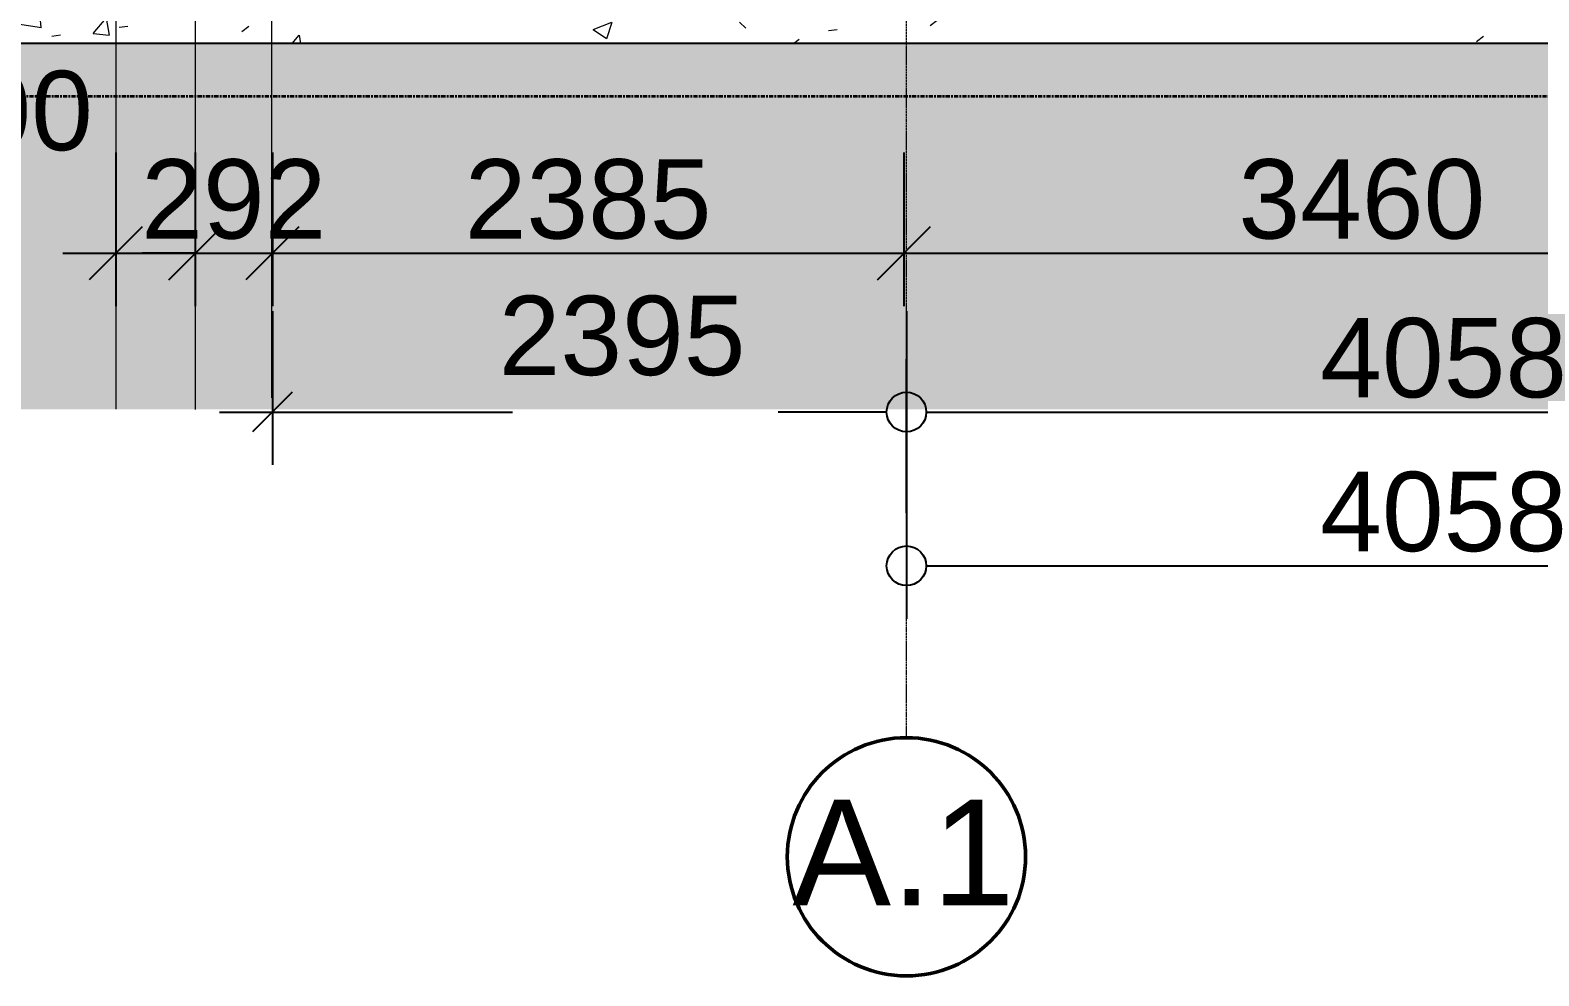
# Model space of a CAD drawing. Header units: millimetres. Extents: x -153298 to 620751, y -313239 to 250031.
# Drawn here: x 5109 to 10808, y -313239 to -309665 of the extents above; entities that cross this region are included whole.
import ezdxf

# ---------------------------------------------------------------- set-up
doc = ezdxf.new("R2010")
doc.units = ezdxf.units.MM
for name, pattern in [('Centre', [31.75, 6.35, -4.7625, 15.875, -4.7625]), ('DPA_Grid _ Level 100', [10, 5.5, -1.6, 1.3, -1.6]), ('DPA_Hidden 50', [3, 2, -1])]:
    doc.linetypes.add(name, pattern=pattern)
doc.layers.get('DEFPOINTS').update_dxf_attribs({"color": 250})
for name, color, linetype, lineweight in [('A-ANNO-DIMS', 1, 'Continuous', 9), ('A-DETL', 1, 'Continuous', 70), ('A-DETL-GENF', 2, 'Continuous', 35), ('A-DETL-THIN', 1, 'Continuous', 25), ('A-FLOR-LEVL', 3, 'Continuous', 35), ('A-FLOR-PATT', 1, 'Continuous', 70), ('S-GRID', 1, 'Continuous', 0), ('S-GRID-IDEN', 3, 'Continuous', 50)]:
    doc.layers.add(name, color=color, linetype=linetype, lineweight=lineweight)
doc.styles.add('ARIAL', font='arial.ttf')
doc.styles.add('Arial_2', font='arial.ttf', dxfattribs={"height": 3})
doc.dimstyles.new('DPA-DIM-3_0_C-C', dxfattribs={"dimscale": 304.8, "dimtxt": 306.07782, "dimasz": 0.492126, "dimexe": 0.656168, "dimexo": 0.0625, "dimgap": 0.164042, "dimtad": 1, "dimdec": 0, "dimzin": 0, "dimdsep": 46, "dimtxsty": 'Arial_2', "dimblk1": 'DOTBLANK', "dimblk2": 'DOTBLANK', "dimsah": 1, "dimcen": 0.09, "dimdle": 0.656168, "dimadec": 8, "dimazin": 0, "dimtfac": 1, "dimtdec": 4, "dimtix": 1, "dimtmove": 0, "dimatfit": 3, "dimfxl": 1.312336, "dimfxlon": 1, "dimtvp": 1, "dimtolj": 1, "dimtzin": 0, "dimarcsym": 2})
doc.dimstyles.new('DPA-DIM-3_0_C-T', dxfattribs={"dimscale": 304.8, "dimtxt": 306.07782, "dimasz": 0.492126, "dimexe": 0.656168, "dimexo": 0.0625, "dimgap": 0.164042, "dimtad": 0, "dimjust": 2, "dimdec": 0, "dimzin": 0, "dimdsep": 46, "dimtxsty": 'Arial_2', "dimblk1": 'DOTBLANK', "dimblk2": 'OBLIQUE', "dimsah": 1, "dimcen": 0.09, "dimdle": 0.656168, "dimadec": 8, "dimazin": 0, "dimtfac": 1, "dimtdec": 4, "dimtix": 1, "dimtmove": 2, "dimatfit": 3, "dimfxl": 1.312336, "dimfxlon": 1, "dimtvp": 1, "dimtolj": 1, "dimtzin": 0, "dimarcsym": 2})
doc.dimstyles.new('DPA-DIM-3_0_T-T', dxfattribs={"dimscale": 304.8, "dimtxt": 306.07782, "dimasz": 0.656168, "dimexe": 0.656168, "dimexo": 0.0625, "dimgap": 0.164042, "dimtad": 1, "dimdec": 0, "dimzin": 0, "dimdsep": 46, "dimtxsty": 'Arial_2', "dimblk1": 'OBLIQUE', "dimblk2": 'OBLIQUE', "dimsah": 1, "dimcen": 0.09, "dimdle": 0.656168, "dimadec": 8, "dimazin": 0, "dimtfac": 1, "dimtdec": 4, "dimtix": 1, "dimtmove": 0, "dimatfit": 3, "dimfxl": 1.312336, "dimfxlon": 1, "dimtvp": 1, "dimtolj": 1, "dimtzin": 0, "dimarcsym": 2})
doc.dimstyles.new('DPA-DIM-3_0_T-T_1', dxfattribs={"dimscale": 304.8, "dimtxt": 306.07782, "dimasz": 0.656168, "dimexe": 0.656168, "dimexo": 0.0625, "dimgap": 0.164042, "dimtad": 1, "dimdec": 0, "dimzin": 0, "dimdsep": 46, "dimtxsty": 'Arial_2', "dimblk1": 'OBLIQUE', "dimblk2": 'OBLIQUE', "dimsah": 1, "dimcen": 0.09, "dimdle": 0.656168, "dimadec": 8, "dimazin": 0, "dimtfac": 1, "dimtdec": 4, "dimtix": 1, "dimtmove": 1, "dimatfit": 3, "dimfxl": 1.312336, "dimfxlon": 1, "dimtvp": 1, "dimtolj": 1, "dimtzin": 0, "dimarcsym": 2})

# ---------------------------------------------------------------- blocks, each defined once
blk = doc.blocks.new('_DotBlank')
at = {"color": 0, "linetype": 'ByBlock', "lineweight": -2}
blk.add_line((-0.5, 0), (-1, 0), dxfattribs=at)
blk.add_circle((0, 0), 0.5, dxfattribs=at)
blk = doc.blocks.new('*D4156')
at = {"layer": 'A-ANNO-DIMS', "color": 0, "lineweight": -2, "transparency": 16777216}
for p, q in [((8419.2, -311308.2), (8419.2, -311889.1)), ((12477.2, -311308.2), (12477.2, -311889.1)), ((8569.2, -311689.1), (12327.2, -311689.1))]:
    blk.add_line(p, q, dxfattribs=at)
at = {"layer": 'DEFPOINTS', "color": 0, "transparency": 16777216}
for p in [(8419.2, -311289.1), (12477.2, -311289.1), (12477.2, -311689.1)]:
    blk.add_point(p, dxfattribs=at)
at = {"layer": 'A-ANNO-DIMS', "color": 0, "lineweight": -2, "transparency": 16777216, "xscale": 150, "yscale": 150, "zscale": 150, "rotation": 180}
blk.add_blockref('_DotBlank', (8419.2, -311689.1), dxfattribs=at)
at = {"layer": 'A-ANNO-DIMS', "color": 0, "lineweight": -2, "transparency": 16777216, "xscale": 150, "yscale": 150, "zscale": 150}
blk.add_blockref('_DotBlank', (12477.2, -311689.1), dxfattribs=at)
at = {"layer": 'A-ANNO-DIMS', "color": 0, "transparency": 16777216, "insert": (10448.2, -311486), "char_height": 300, "width": 1107.531, "attachment_point": 5, "style": 'Arial_2'}
blk.add_mtext('\\A1;4058', dxfattribs=at)
blk = doc.blocks.new('Grid - 100 Scale-2291345-2140-01 ENTRANCE 1 ELEVATION 2')
at = {"layer": 'S-GRID-IDEN'}
blk.add_circle((4321, 98275.8), 450, dxfattribs=at)
blk = doc.blocks.new('*D4133')
at = {"layer": 'A-ANNO-DIMS', "color": 0, "lineweight": -2, "transparency": 16777216}
for p, q in [((8419.2, -310726.9), (8419.2, -311307.9)), ((12477.2, -310726.9), (12477.2, -311307.9)), ((8569.2, -311107.9), (12327.2, -311107.9))]:
    blk.add_line(p, q, dxfattribs=at)
at = {"layer": 'DEFPOINTS', "color": 0, "transparency": 16777216}
for p in [(8419.2, -310707.9), (12477.2, -310707.9), (12477.2, -311107.9)]:
    blk.add_point(p, dxfattribs=at)
at = {"layer": 'A-ANNO-DIMS', "color": 0, "lineweight": -2, "transparency": 16777216, "xscale": 150, "yscale": 150, "zscale": 150, "rotation": 180}
blk.add_blockref('_DotBlank', (8419.2, -311107.9), dxfattribs=at)
at = {"layer": 'A-ANNO-DIMS', "color": 0, "lineweight": -2, "transparency": 16777216, "xscale": 150, "yscale": 150, "zscale": 150}
blk.add_blockref('_DotBlank', (12477.2, -311107.9), dxfattribs=at)
at = {"layer": 'A-ANNO-DIMS', "color": 0, "transparency": 16777216, "insert": (10448.2, -310904.7), "char_height": 300, "width": 1107.531, "attachment_point": 5, "style": 'Arial_2'}
blk.add_mtext('\\A1;4058', dxfattribs=at)
blk = doc.blocks.new('_Oblique')
at = {"color": 0, "linetype": 'ByBlock', "lineweight": -2}
blk.add_line((-0.5, -0.5), (0.5, 0.5), dxfattribs=at)
blk = doc.blocks.new('*D4134')
at = {"layer": 'A-ANNO-DIMS', "color": 0, "lineweight": -2, "transparency": 16777216}
for p, q in [((5432.5, -310126.9), (5432.5, -310707.9)), ((5732.5, -310126.9), (5732.5, -310707.9)), ((5232.5, -310507.9), (5932.5, -310507.9))]:
    blk.add_line(p, q, dxfattribs=at)
at = {"layer": 'DEFPOINTS', "color": 0, "transparency": 16777216}
for p in [(5432.5, -310107.9), (5732.5, -310107.9), (5732.5, -310507.9)]:
    blk.add_point(p, dxfattribs=at)
at = {"layer": 'A-ANNO-DIMS', "color": 0, "lineweight": -2, "transparency": 16777216, "xscale": 200, "yscale": 200, "zscale": 200, "rotation": 180}
blk.add_blockref('_Oblique', (5432.5, -310507.9), dxfattribs=at)
at = {"layer": 'A-ANNO-DIMS', "color": 0, "lineweight": -2, "transparency": 16777216, "xscale": 200, "yscale": 200, "zscale": 200}
blk.add_blockref('_Oblique', (5732.5, -310507.9), dxfattribs=at)
at = {"layer": 'A-ANNO-DIMS', "color": 0, "transparency": 16777216, "insert": (4646.8, -309818.4), "char_height": 300, "width": 830.648, "attachment_point": 1, "line_spacing_factor": 0.941778, "style": 'Arial_2'}
blk.add_mtext('\\A1;300', dxfattribs=at)
blk = doc.blocks.new('*D4135')
at = {"layer": 'A-ANNO-DIMS', "color": 0, "lineweight": -2, "transparency": 16777216}
for p, q in [((5732.5, -310126.9), (5732.5, -310707.9)), ((6024.2, -310126.9), (6024.2, -310707.9)), ((5732.5, -310507.9), (5532.5, -310507.9)), ((5732.5, -310507.9), (6024.2, -310507.9)), ((6024.2, -310507.9), (6224.2, -310507.9))]:
    blk.add_line(p, q, dxfattribs=at)
at = {"layer": 'DEFPOINTS', "color": 0, "transparency": 16777216}
for p in [(5732.5, -310107.9), (6024.2, -310107.9), (6024.2, -310507.9)]:
    blk.add_point(p, dxfattribs=at)
at = {"layer": 'A-ANNO-DIMS', "color": 0, "lineweight": -2, "transparency": 16777216, "xscale": 200, "yscale": 200, "zscale": 200}
blk.add_blockref('_Oblique', (5732.5, -310507.9), dxfattribs=at)
at = {"layer": 'A-ANNO-DIMS', "color": 0, "lineweight": -2, "transparency": 16777216, "xscale": 200, "yscale": 200, "zscale": 200, "rotation": 180}
blk.add_blockref('_Oblique', (6024.2, -310507.9), dxfattribs=at)
at = {"layer": 'A-ANNO-DIMS', "color": 0, "transparency": 16777216, "insert": (5878.3, -310304.7), "char_height": 300, "width": 830.648, "attachment_point": 5, "style": 'Arial_2'}
blk.add_mtext('\\A1;292', dxfattribs=at)
blk = doc.blocks.new('*D4136')
at = {"layer": 'A-ANNO-DIMS', "color": 0, "lineweight": -2, "transparency": 16777216}
for p, q in [((6024.2, -310126.9), (6024.2, -310707.9)), ((8409.2, -310126.9), (8409.2, -310707.9)), ((5824.2, -310507.9), (8609.2, -310507.9))]:
    blk.add_line(p, q, dxfattribs=at)
at = {"layer": 'DEFPOINTS', "color": 0, "transparency": 16777216}
for p in [(6024.2, -310107.9), (8409.2, -310107.9), (8409.2, -310507.9)]:
    blk.add_point(p, dxfattribs=at)
at = {"layer": 'A-ANNO-DIMS', "color": 0, "lineweight": -2, "transparency": 16777216, "xscale": 200, "yscale": 200, "zscale": 200, "rotation": 180}
blk.add_blockref('_Oblique', (6024.2, -310507.9), dxfattribs=at)
at = {"layer": 'A-ANNO-DIMS', "color": 0, "lineweight": -2, "transparency": 16777216, "xscale": 200, "yscale": 200, "zscale": 200}
blk.add_blockref('_Oblique', (8409.2, -310507.9), dxfattribs=at)
at = {"layer": 'A-ANNO-DIMS', "color": 0, "transparency": 16777216, "insert": (7216.7, -310304.6), "char_height": 300, "width": 1107.531, "attachment_point": 5, "style": 'Arial_2'}
blk.add_mtext('\\A1;2385', dxfattribs=at)
blk = doc.blocks.new('*D4137')
at = {"layer": 'A-ANNO-DIMS', "color": 0, "lineweight": -2, "transparency": 16777216}
for p, q in [((8409.2, -310126.9), (8409.2, -310707.9)), ((11869.2, -310126.9), (11869.2, -310707.9)), ((8209.2, -310507.9), (12069.2, -310507.9))]:
    blk.add_line(p, q, dxfattribs=at)
at = {"layer": 'DEFPOINTS', "color": 0, "transparency": 16777216}
for p in [(8409.2, -310107.9), (11869.2, -310107.9), (11869.2, -310507.9)]:
    blk.add_point(p, dxfattribs=at)
at = {"layer": 'A-ANNO-DIMS', "color": 0, "lineweight": -2, "transparency": 16777216, "xscale": 200, "yscale": 200, "zscale": 200, "rotation": 180}
blk.add_blockref('_Oblique', (8409.2, -310507.9), dxfattribs=at)
at = {"layer": 'A-ANNO-DIMS', "color": 0, "lineweight": -2, "transparency": 16777216, "xscale": 200, "yscale": 200, "zscale": 200}
blk.add_blockref('_Oblique', (11869.2, -310507.9), dxfattribs=at)
at = {"layer": 'A-ANNO-DIMS', "color": 0, "transparency": 16777216, "insert": (10139.2, -310304.6), "char_height": 300, "width": 1107.531, "attachment_point": 5, "style": 'Arial_2'}
blk.add_mtext('\\A1;3460', dxfattribs=at)
blk = doc.blocks.new('*D4151')
at = {"layer": 'DEFPOINTS', "color": 0, "transparency": 16777216}
for p in [(8419.2, -311107.9), (8419.2, -311249.3), (8419.2, -311249.3)]:
    blk.add_point(p, dxfattribs=at)
blk = doc.blocks.new('_None')
blk = doc.blocks.new('*D4152')
at = {"layer": 'A-ANNO-DIMS', "color": 0, "lineweight": -2, "transparency": 16777216}
for p, q in [((6024.2, -310726.9), (6024.2, -311307.9)), ((8419.2, -311488.8), (8419.2, -310907.9)), ((5824.2, -311107.9), (6931, -311107.9)), ((8269.2, -311107.9), (7934.3, -311107.9))]:
    blk.add_line(p, q, dxfattribs=at)
at = {"layer": 'DEFPOINTS', "color": 0, "transparency": 16777216}
for p in [(6024.2, -310707.9), (6024.2, -311107.9), (8419.2, -311507.9)]:
    blk.add_point(p, dxfattribs=at)
at = {"layer": 'A-ANNO-DIMS', "color": 0, "lineweight": -2, "transparency": 16777216, "xscale": 150, "yscale": 150, "zscale": 150, "rotation": 180}
blk.add_blockref('_Oblique', (6024.2, -311107.9), dxfattribs=at)
at = {"layer": 'A-ANNO-DIMS', "color": 0, "lineweight": -2, "transparency": 16777216, "xscale": 150, "yscale": 150, "zscale": 150}
blk.add_blockref('_DotBlank', (8419.2, -311107.9), dxfattribs=at)
at = {"layer": 'A-ANNO-DIMS', "color": 0, "transparency": 16777216, "insert": (6878.9, -310668.4), "char_height": 300, "width": 1107.531, "attachment_point": 1, "line_spacing_factor": 0.941778, "style": 'Arial_2'}
blk.add_mtext('\\A1;2395', dxfattribs=at)

msp = doc.modelspace()

# ---------------------------------------------------------------- hatches: boundary and pattern name
at = {"layer": 'A-DETL-GENF', "lineweight": 9}
h = msp.add_hatch(dxfattribs=at)
h.set_pattern_fill('FP_18', color=9, style=0, pattern_type=2)
h.set_pattern_definition([(45, (12577.36, -411064.7), (0, 449.0128), [317.5, -317.5]), (45, (12493.17, -410980.52), (0, 449.0128), [317.5, -317.5]), (45, (12408.98, -410896.33), (0, 449.0128), [317.5, -317.5]), (135, (12408.98, -410840.2), (-449.0128, 3e-14), [317.5, -317.5]), (135, (12493.17, -410756), (-449.0128, 3e-14), [317.5, -317.5]), (135, (12577.36, -410671.82), (-449.0128, 3e-14), [317.5, -317.5])])
h.paths.add_polyline_path([(20827.8833, -311098.0275), (29910.7553, -311098.0275), (29910.7553, -310214.7103), (17409.6409, -310214.7103), (17409.6409, -309714.7103), (-6420.7327, -309714.7103), (-6420.7327, -311098.0275), (20701.9556, -311098.0275)])
at = {"layer": 'A-FLOR-PATT', "lineweight": 9}
h = msp.add_hatch(dxfattribs=at)
h.set_pattern_fill('FP_14', color=256, style=0, pattern_type=2)
h.set_pattern_definition([(50, (12577.36, -411064.7), (728.7365, -63.7558), [76.2, -838.2]), (355, (12577.36, -411064.7), (-140.9716, 764.2276), [60.96, -670.56]), (100.451, (12638.1, -411070), (587.77, 700.4668), [64.76, -712.36]), (46.184, (12577.4, -410861.5), (1084.316, -168.171), [114.3, -1257.3]), (96.636, (12667.7, -410875.5), (949.61, 989.71), [97.14, -1068.54]), (351.184, (12577.4, -410861.5), (949.62, 989.701), [91.44, -1005.84]), (21, (12678.96, -410912.3), (606.458, -409.0606), [76.2, -838.2]), (326, (12678.96, -410912.3), (247.2083, 736.753), [60.96, -670.56]), (71.451, (12729.5, -410946.4), (853.6683, 327.6855), [64.76, -712.36]), (37.5, (12577.36, -411064.7), (12.3547, 338.2201), [33.528, -628.904, 33.528, -647.192, -673.1]), (37.5, (12577.36, -411064.7), (12.3547, 338.2201), [-1343.152, 33.528, -639.572]), (7.5, (12577.36, -411064.7), (267.2789, 400.7221), [33.528, -354.584, 33.528, -613.664, -256.54]), (7.5, (12577.36, -411064.7), (267.2789, 400.7221), [-1035.304, 33.528, -223.012]), (327.5, (12350.8, -411064.7), (542.3633, -22.91534), [33.528, -220.472, 33.528, -758.952, -1051.56]), (327.5, (12350.8, -411064.7), (542.3633, -22.91534), [-1046.48, 33.528, -1018.032]), (317.5, (12249.2, -411064.7), (592.517, 101.707), [33.528, -296.672, 33.528, -492.76, -746.76]), (317.5, (12249.2, -411064.7), (592.517, 101.707), [-856.488, 33.528, -713.232])])
h.paths.add_polyline_path([(10893.4921, -309714.7103), (17145.5672, -309714.7103), (17145.5672, -309614.7103), (4908.6032, -309614.7103), (4908.6032, -309714.7103), (10751.5722, -309714.7103)])

# ---------------------------------------------------------------- linework, layer by layer
at = {"layer": 'A-DETL', "color": 9, "linetype": 'DPA_Hidden 50', "lineweight": 9}
for p, q in [((5432.5177, -309475.7103), (5432.5177, -311098.0275)), ((5732.5177, -309614.7103), (5732.5177, -311098.0275)), ((6020.3765, -309614.7103), (6020.3765, -311054.7103))]:
    msp.add_line(p, q, dxfattribs=at)
at = {"layer": 'A-DETL-THIN'}
msp.add_line((17409.6409, -309714.7103), (-6420.7327, -309714.7103), dxfattribs=at)
at = {"layer": 'A-FLOR-LEVL', "linetype": 'Centre'}
msp.add_line((-6493.6229, -309914.7103), (38178.1357, -309914.7103), dxfattribs=at)
at = {"layer": 'S-GRID', "linetype": 'DPA_Grid _ Level 100'}
msp.add_line((8419.1552, -312338.9018), (8419.1552, -291368.6646), dxfattribs=at)

# ---------------------------------------------------------------- block references
at = {"layer": 'S-GRID-IDEN'}
msp.add_blockref('Grid - 100 Scale-2291345-2140-01 ENTRANCE 1 ELEVATION 2', (4098.1727, -411064.7103), dxfattribs=at)

# ---------------------------------------------------------------- texts
at = {"layer": 'S-GRID-IDEN', "lineweight": 9, "insert": (7988.3648, -312573.0058), "char_height": 400, "width": 1026.16, "attachment_point": 1, "style": 'ARIAL'}
msp.add_mtext('A.1', dxfattribs=at)

# ---------------------------------------------------------------- dimensions: what is measured, and where the dimension line sits
at = {"layer": 'A-ANNO-DIMS'}
for base, p1, p2, dimstyle, override, picture, middle in [((5732.5177, -310507.8673), (5432.5177, -310107.8673), (5732.5177, -310107.8673), 'DPA-DIM-3_0_T-T_1', {"dimpost": '<>', "dimfxl": 300}, '*D4134', (5062.1247, -310268.3984)), ((6024.1524, -311107.8673), (8419.1552, -311507.8673), (6024.1524, -310707.8673), 'DPA-DIM-3_0_C-T', {"dimpost": '<>', "dimfxl": 2525.081883}, '*D4152', (7432.6266, -310868.3984))]:
    dim = msp.add_linear_dim(base=base, p1=p1, p2=p2, dimstyle=dimstyle, override=override, dxfattribs=at)
    dim.commit()
    dim.dimension.update_dxf_attribs({"geometry": picture, "text_midpoint": middle, "dimtype": 160})
for base, p1, p2, dimstyle, override, picture, middle in [((6024.1524, -310507.8673), (5732.5177, -310107.8673), (6024.1524, -310107.8673), 'DPA-DIM-3_0_T-T', {"dimpost": '<>', "dimfxl": 291.634663}, '*D4135', (5878.335, -310304.6954)), ((8409.1524, -310507.8673), (6024.1524, -310107.8673), (8409.1524, -310107.8673), 'DPA-DIM-3_0_T-T', {"dimpost": '<>', "dimfxl": 2385}, '*D4136', (7216.6524, -310304.5931)), ((11869.1524, -310507.8673), (8409.1524, -310107.8673), (11869.1524, -310107.8673), 'DPA-DIM-3_0_T-T', {"dimpost": '<>', "dimfxl": 3460}, '*D4137', (10139.1524, -310304.5931)), ((12477.1524, -311107.8673), (8419.1552, -310707.8673), (12477.1524, -310707.8673), 'DPA-DIM-3_0_C-C', {"dimpost": '<>', "dimfxl": 4057.997178}, '*D4133', (10448.1538, -310904.6954)), ((12477.1524, -311689.1302), (8419.1552, -311289.1302), (12477.1524, -311289.1302), 'DPA-DIM-3_0_C-C', {"dimpost": '<>', "dimfxl": 4057.997178}, '*D4156', (10448.1538, -311485.9583))]:
    dim = msp.add_linear_dim(base=base, p1=p1, p2=p2, dimstyle=dimstyle, override=override, dxfattribs=at)
    dim.commit()
    dim.dimension.update_dxf_attribs({"geometry": picture, "text_midpoint": middle})
dim = msp.add_linear_dim(base=(8419.1552, -311107.8673), p1=(8419.1552, -311249.2887), p2=(8419.1552, -311249.2887), text=' ', dimstyle='DPA-DIM-3_0_C-T', override={"dimpost": '<>', "dimblk": 'None', "dimse1": 1, "dimse2": 1, "dimsd1": 1, "dimsd2": 1, "dimfxl": 0}, dxfattribs=at)
dim.commit()
dim.dimension.update_dxf_attribs({"geometry": '*D4151', "text_midpoint": (8419.1552, -311107.8673)})

doc.saveas('drawing.dxf')
